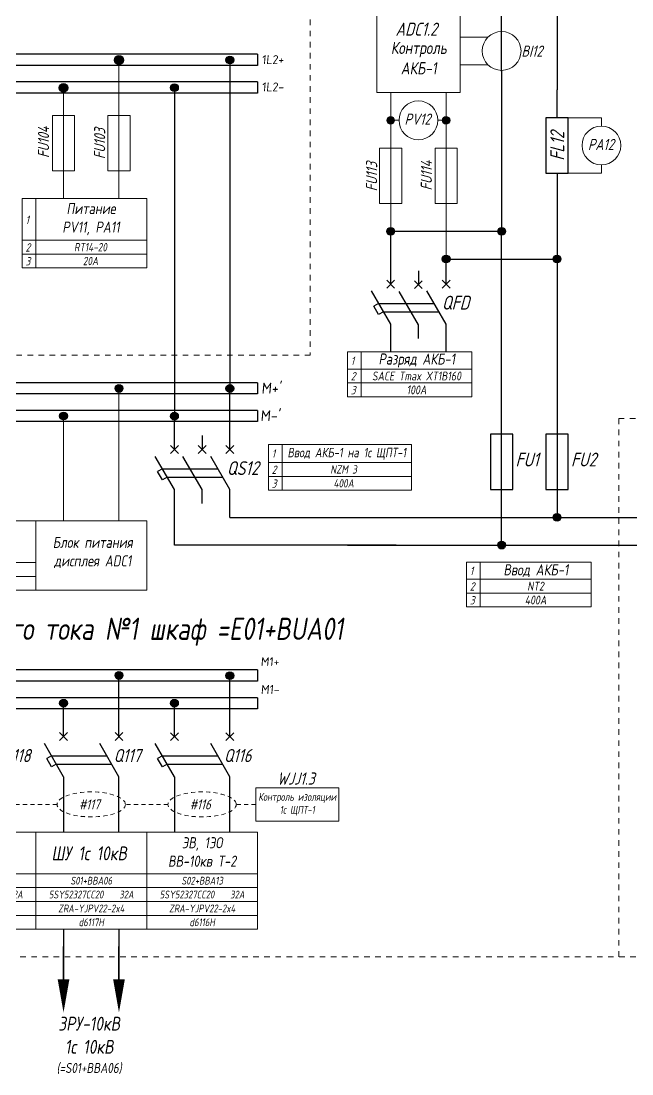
# Model space of a CAD drawing. Header units: millimetres. Extents: x 2704 to 4357, y 2919 to 4427.
# Drawn here: x 3226.2 to 3336.3, y 4139 to 4328.8 of the extents above; entities that cross this region are included whole.
import ezdxf
from ezdxf.enums import TextEntityAlignment as Align

# ---------------------------------------------------------------- set-up
doc = ezdxf.new("R2010")
doc.units = ezdxf.units.MM
doc.linetypes.add('JIS_02_0.7', pattern=[1.35, 0.75, -0.6])
doc.linetypes.add('JIS_02_1.0', pattern=[2, 1, -1])
doc.styles.add('eskdw', font='', dxfattribs={"oblique": 10})
doc.styles.get("Standard").update_dxf_attribs({"font": '', "oblique": 10, "height": 2.5})
doc.styles.add('Гост', font='', dxfattribs={"oblique": 10, "height": 1.4})
doc.styles.add('Шины', font='', dxfattribs={"oblique": 5, "height": 1.2})
doc.styles.get('eskdw').set_extended_font_data('GOST type A')
doc.styles.get('Standard').set_extended_font_data('GOST type A')
doc.styles.get('Гост').set_extended_font_data('GOST type A')
doc.styles.get('Шины').set_extended_font_data('GOST type B')

msp = doc.modelspace()

# ---------------------------------------------------------------- hatches: boundary and pattern name
for points in [[(3244.63, 4321.74, 1), (3243.03, 4321.74, 1)], [(3264.53, 4321.76, 1), (3263.13, 4321.76, 1)], [(3234.63, 4316.74, 1), (3233.03, 4316.74, 1)], [(3254.53, 4316.76, 1), (3253.13, 4316.76, 1)], [(3293.53, 4290.88, 1), (3292.13, 4290.88, 1)], [(3313.53, 4290.88, 1), (3312.13, 4290.88, 1)], [(3303.53, 4285.88, 1), (3302.13, 4285.88, 1)], [(3323.53, 4285.88, 1), (3322.13, 4285.88, 1)], [(3244.53, 4262.55, 1), (3243.13, 4262.55, 1)], [(3244.53, 4262.55, 1), (3243.13, 4262.55, 1)], [(3264.53, 4262.54, 1), (3263.13, 4262.54, 1)], [(3234.53, 4257.57, 1), (3233.13, 4257.57, 1)], [(3234.53, 4257.57, 1), (3233.13, 4257.57, 1)], [(3254.53, 4257.54, 1), (3253.13, 4257.54, 1)], [(3323.53, 4239.31, 1), (3322.13, 4239.31, 1)], [(3313.53, 4234.31, 1), (3312.13, 4234.31, 1)], [(3244.53, 4210.81, 1), (3243.13, 4210.81, 1)], [(3264.53, 4210.79, 1), (3263.13, 4210.79, 1)], [(3234.53, 4205.81, 1), (3233.13, 4205.81, 1)], [(3254.53, 4205.81, 1), (3253.13, 4205.81, 1)]]:
    msp.add_hatch(color=256).paths.add_polyline_path(points)
at = {"lineweight": 15}
for points in [[(3293.53, 4310.88, 1), (3292.13, 4310.88, 1)], [(3303.53, 4310.88, 1), (3302.13, 4310.88, 1)]]:
    msp.add_hatch(color=256, dxfattribs=at).paths.add_polyline_path(points)

# ---------------------------------------------------------------- linework, layer by layer
for p, q in [((3312.83, 4319.76), (3312.83, 4342.03)), ((3322.83, 4342.03), (3322.83, 4327.88)), ((3322.83, 4327.88), (3322.83, 4316.35)), ((3268.83, 4322.79), (3180.53, 4322.79)), ((3263.83, 4321.76), (3263.83, 4262.54)), ((3268.83, 4322.79), (3268.83, 4320.79)), ((3268.83, 4320.79), (3180.53, 4320.79)), ((3312.83, 4319.88), (3312.83, 4290.88)), ((3268.83, 4317.79), (3180.53, 4317.79)), ((3268.83, 4317.79), (3268.83, 4315.79)), ((3268.83, 4315.79), (3180.53, 4315.79)), ((3253.83, 4316.76), (3253.83, 4257.54)), ((3322.83, 4311.35), (3322.83, 4316.35)), ((3324.83, 4311.35), (3320.83, 4311.35)), ((3320.83, 4311.35), (3320.83, 4301.35)), ((3324.83, 4301.35), (3324.83, 4311.35)), ((3320.83, 4301.35), (3324.83, 4301.35)), ((3322.83, 4301.35), (3322.83, 4296.46)), ((3322.83, 4296.46), (3322.83, 4258.06)), ((3292.83, 4285.88), (3292.83, 4290.88)), ((3292.83, 4290.88), (3312.83, 4290.88)), ((3312.83, 4234.31), (3312.83, 4290.66)), ((3292.83, 4281.36), (3292.83, 4286.36)), ((3302.83, 4281.36), (3302.83, 4286.36)), ((3302.83, 4281.36), (3302.83, 4286.36)), ((3302.83, 4285.88), (3322.83, 4285.88)), ((3297.83, 4283.76), (3297.83, 4281.26)), ((3292.12, 4280.65), (3293.53, 4282.07)), ((3293.53, 4280.65), (3292.12, 4282.07)), ((3297.12, 4280.56), (3298.53, 4281.97)), ((3298.53, 4280.56), (3297.12, 4281.97)), ((3302.12, 4280.65), (3303.53, 4282.07)), ((3303.53, 4280.65), (3302.12, 4282.07)), ((3292.83, 4274.12), (3289.36, 4280.12)), ((3297.83, 4274.03), (3294.36, 4280.03)), ((3302.83, 4274.12), (3299.36, 4280.12)), ((3290.66, 4277.87), (3289.8, 4277.37)), ((3290.66, 4277.87), (3300.66, 4277.87)), ((3300.23, 4278.62), (3300.23, 4278.62)), ((3290.66, 4275.87), (3289.8, 4277.37)), ((3291.53, 4276.37), (3290.66, 4275.87)), ((3291.53, 4276.37), (3301.53, 4276.37)), ((3292.83, 4269.12), (3292.83, 4274.12)), ((3297.83, 4271.53), (3297.83, 4274.03)), ((3302.83, 4269.12), (3302.83, 4274.12)), ((3268.83, 4263.57), (3218.83, 4263.57)), ((3268.83, 4263.57), (3268.83, 4261.57)), ((3268.83, 4261.57), (3218.83, 4261.57)), ((3263.83, 4256.54), (3263.83, 4262.54)), ((3268.83, 4258.57), (3218.83, 4258.57)), ((3233.83, 4256.57), (3233.83, 4257.57)), ((3233.83, 4256.57), (3233.83, 4257.57)), ((3233.83, 4256.57), (3233.83, 4257.57)), ((3233.83, 4256.57), (3233.83, 4257.57)), ((3253.83, 4257.54), (3253.83, 4256.54)), ((3268.83, 4258.57), (3268.83, 4256.57)), ((3322.83, 4258.06), (3322.83, 4244.31)), ((3268.83, 4256.57), (3218.83, 4256.57)), ((3253.83, 4251.54), (3253.83, 4256.54)), ((3263.83, 4251.54), (3263.83, 4256.54)), ((3263.83, 4251.54), (3263.83, 4256.54)), ((3258.83, 4254.04), (3258.83, 4251.54)), ((3314.83, 4254.31), (3310.83, 4254.31)), ((3310.83, 4254.31), (3310.83, 4244.31)), ((3314.83, 4244.31), (3314.83, 4254.31)), ((3320.83, 4254.31), (3320.83, 4244.31)), ((3324.83, 4254.31), (3320.83, 4254.31)), ((3324.83, 4244.31), (3324.83, 4254.31)), ((3253.12, 4250.83), (3254.54, 4252.25)), ((3254.54, 4250.83), (3253.12, 4252.25)), ((3258.12, 4250.83), (3259.54, 4252.25)), ((3259.54, 4250.83), (3258.12, 4252.25)), ((3263.12, 4250.83), (3264.54, 4252.25)), ((3264.54, 4250.83), (3263.12, 4252.25)), ((3253.83, 4244.31), (3250.37, 4250.31)), ((3258.83, 4244.31), (3255.37, 4250.31)), ((3263.83, 4244.31), (3260.37, 4250.31)), ((3251.67, 4248.06), (3250.8, 4247.56)), ((3251.67, 4246.06), (3250.8, 4247.56)), ((3251.23, 4248.81), (3251.23, 4248.81)), ((3251.23, 4248.81), (3251.23, 4248.81)), ((3251.67, 4248.06), (3261.67, 4248.06)), ((3261.23, 4248.81), (3261.23, 4248.81)), ((3252.53, 4246.56), (3251.67, 4246.06)), ((3252.53, 4246.56), (3262.53, 4246.56)), ((3253.83, 4234.31), (3253.83, 4244.31)), ((3253.83, 4234.31), (3253.83, 4244.31)), ((3258.83, 4241.81), (3258.83, 4244.31)), ((3263.83, 4239.31), (3263.83, 4244.31)), ((3310.83, 4244.31), (3314.83, 4244.31)), ((3320.83, 4244.31), (3324.83, 4244.31)), ((3322.83, 4244.31), (3322.83, 4239.31)), ((3263.83, 4239.31), (3381.06, 4239.31)), ((3312.83, 4239.31), (3312.83, 4239.31)), ((3293.83, 4234.31), (3253.83, 4234.31)), ((3285.04, 4234.31), (3371.06, 4234.31)), ((3268.83, 4211.81), (2749.51, 4211.81)), ((3268.83, 4211.81), (3268.83, 4209.81)), ((3268.83, 4209.81), (2749.51, 4209.81)), ((3243.83, 4204.81), (3243.83, 4210.81)), ((3263.83, 4204.81), (3263.83, 4210.81)), ((3263.83, 4204.81), (3263.83, 4210.81)), ((3268.83, 4206.81), (2749.51, 4206.81)), ((3233.83, 4204.81), (3233.83, 4205.81)), ((3253.83, 4204.81), (3253.83, 4205.81)), ((3253.83, 4204.81), (3253.83, 4205.81)), ((3268.83, 4206.81), (3268.83, 4204.81)), ((3268.83, 4204.81), (2749.51, 4204.81)), ((3233.83, 4199.81), (3233.83, 4204.81)), ((3243.83, 4199.81), (3243.83, 4204.81)), ((3243.83, 4199.81), (3243.83, 4204.81)), ((3253.83, 4199.81), (3253.83, 4204.81)), ((3263.83, 4199.81), (3263.83, 4204.81)), ((3263.83, 4199.81), (3263.83, 4204.81)), ((3233.12, 4199.1), (3234.54, 4200.51)), ((3234.54, 4199.1), (3233.12, 4200.51)), ((3243.12, 4199.1), (3244.54, 4200.51)), ((3244.54, 4199.1), (3243.12, 4200.51)), ((3253.12, 4199.09), (3254.54, 4200.5)), ((3254.54, 4199.09), (3253.12, 4200.5)), ((3263.12, 4199.09), (3264.54, 4200.5)), ((3264.54, 4199.09), (3263.12, 4200.5)), ((3233.83, 4192.57), (3230.37, 4198.57)), ((3243.83, 4192.57), (3240.37, 4198.57)), ((3253.83, 4192.57), (3250.37, 4198.57)), ((3263.83, 4192.57), (3260.37, 4198.57)), ((3231.67, 4196.32), (3230.8, 4195.82)), ((3231.67, 4196.32), (3241.67, 4196.32)), ((3241.23, 4197.07), (3241.23, 4197.07)), ((3251.67, 4196.32), (3250.8, 4195.82)), ((3251.67, 4196.32), (3261.67, 4196.32)), ((3231.67, 4194.32), (3230.8, 4195.82)), ((3232.53, 4194.82), (3231.67, 4194.32)), ((3232.53, 4194.82), (3242.53, 4194.82)), ((3251.67, 4194.32), (3250.8, 4195.82)), ((3252.53, 4194.82), (3251.67, 4194.32)), ((3252.53, 4194.82), (3262.53, 4194.82)), ((3233.83, 4192.57), (3233.83, 4187.57)), ((3243.83, 4187.57), (3243.83, 4192.57)), ((3253.83, 4192.57), (3253.83, 4187.57)), ((3263.83, 4187.57), (3263.83, 4192.57)), ((3233.83, 4187.57), (3233.83, 4182.57)), ((3243.83, 4182.57), (3243.83, 4187.57)), ((3253.83, 4187.57), (3253.83, 4182.57)), ((3263.83, 4182.57), (3263.83, 4187.57)), ((3233.83, 4165.07), (3233.83, 4156.03)), ((3243.83, 4165.07), (3243.83, 4156.03))]:
    msp.add_line(p, q)
at = {"linetype": 'JIS_02_1.0', "lineweight": 15}
for p, q in [((3278.33, 4337.03), (3278.33, 4268.57)), ((3278.33, 4268.57), (2741.39, 4268.57)), ((3333.96, 4257.12), (3333.96, 4160.07)), ((3333.96, 4257.12), (3357.33, 4257.12)), ((3871.04, 4160.07), (2741.39, 4160.07))]:
    msp.add_line(p, q, dxfattribs=at)
at = {"lineweight": 15}
for p, q in [((3290.33, 4315.88), (3290.33, 4330.88)), ((3305.33, 4330.88), (3305.33, 4315.88)), ((3310.38, 4325.88), (3305.33, 4325.88)), ((3243.83, 4316.76), (3243.83, 4321.74)), ((3310.38, 4320.88), (3305.33, 4320.88)), ((3233.83, 4316.76), (3233.83, 4311.76)), ((3233.83, 4316.76), (3233.83, 4311.76)), ((3243.83, 4316.76), (3243.83, 4311.76)), ((3305.33, 4315.88), (3290.33, 4315.88)), ((3292.83, 4310.88), (3292.83, 4315.88)), ((3296.33, 4315.88), (3303.33, 4315.88)), ((3297.33, 4315.88), (3302.33, 4315.88)), ((3302.83, 4310.88), (3302.83, 4315.88)), ((3235.83, 4311.76), (3231.83, 4311.76)), ((3231.83, 4311.76), (3231.83, 4301.76)), ((3233.83, 4311.76), (3233.83, 4301.76)), ((3235.83, 4301.76), (3235.83, 4311.76)), ((3245.83, 4311.76), (3241.83, 4311.76)), ((3241.83, 4311.76), (3241.83, 4301.76)), ((3243.83, 4311.76), (3243.83, 4301.76)), ((3245.83, 4301.76), (3245.83, 4311.76)), ((3292.83, 4310.88), (3292.83, 4305.88)), ((3292.83, 4310.88), (3294.33, 4310.88)), ((3302.83, 4310.88), (3301.33, 4310.88)), ((3302.83, 4305.88), (3302.83, 4310.88)), ((3324.83, 4311.35), (3330.83, 4311.35)), ((3330.83, 4311.35), (3330.83, 4309.85)), ((3294.83, 4305.88), (3290.83, 4305.88)), ((3290.83, 4305.88), (3290.83, 4295.88)), ((3292.83, 4305.88), (3292.83, 4295.88)), ((3294.83, 4295.88), (3294.83, 4305.88)), ((3304.83, 4305.88), (3300.83, 4305.88)), ((3300.83, 4305.88), (3300.83, 4295.88)), ((3302.83, 4305.88), (3302.83, 4295.88)), ((3304.83, 4295.88), (3304.83, 4305.88)), ((3330.83, 4301.35), (3330.83, 4302.85)), ((3231.83, 4301.76), (3235.83, 4301.76)), ((3233.83, 4301.76), (3233.83, 4296.76)), ((3241.83, 4301.76), (3245.83, 4301.76)), ((3243.83, 4301.76), (3243.83, 4296.76)), ((3330.83, 4301.35), (3324.83, 4301.35)), ((3290.83, 4295.88), (3294.83, 4295.88)), ((3292.83, 4295.88), (3292.83, 4295.88)), ((3292.83, 4290.88), (3292.83, 4295.88)), ((3300.83, 4295.88), (3304.83, 4295.88)), ((3302.83, 4295.88), (3302.83, 4285.88)), ((3243.83, 4256.57), (3243.83, 4262.57)), ((3243.83, 4256.57), (3243.83, 4262.57)), ((3243.83, 4256.57), (3243.83, 4262.57)), ((3243.83, 4256.57), (3243.83, 4262.57)), ((3243.83, 4253.05), (3243.83, 4262.54)), ((3233.83, 4258.05), (3233.83, 4253.05)), ((3233.83, 4253.05), (3233.83, 4243.05)), ((3243.83, 4253.05), (3243.83, 4243.05)), ((3233.83, 4243.05), (3233.83, 4243.05)), ((3233.83, 4238.7), (3233.83, 4243.05)), ((3243.83, 4238.7), (3243.83, 4243.05)), ((3268.49, 4184.57), (3268.49, 4190.57)), ((3268.49, 4190.57), (3283.49, 4190.57)), ((3283.49, 4190.57), (3283.49, 4187.57)), ((3283.49, 4187.57), (3283.49, 4184.57)), ((3283.49, 4184.57), (3268.49, 4184.57))]:
    msp.add_line(p, q, dxfattribs=at)
at = {"lineweight": 9}
for p, q in [((3226.38, 4296.76), (3226.38, 4284.26)), ((3228.83, 4296.76), (3226.38, 4296.76)), ((3228.83, 4296.76), (3248.83, 4296.76)), ((3228.83, 4296.76), (3228.83, 4284.26)), ((3248.83, 4296.76), (3248.83, 4284.26)), ((3226.38, 4289.26), (3228.83, 4289.26)), ((3228.83, 4289.26), (3248.83, 4289.26)), ((3226.38, 4286.76), (3228.83, 4286.76)), ((3228.83, 4286.76), (3248.83, 4286.76)), ((3226.38, 4284.26), (3228.83, 4284.26)), ((3228.83, 4284.26), (3248.83, 4284.26)), ((3285.04, 4269.12), (3287.49, 4269.12)), ((3285.04, 4269.12), (3285.04, 4261.04)), ((3287.49, 4269.12), (3307.49, 4269.12)), ((3287.49, 4269.12), (3287.49, 4261.04)), ((3287.49, 4269.12), (3287.49, 4261.04)), ((3307.49, 4269.12), (3307.49, 4261.04)), ((3285.04, 4266.04), (3287.49, 4266.04)), ((3287.49, 4266.04), (3288.17, 4266.04)), ((3288.17, 4266.04), (3307.49, 4266.04)), ((3285.04, 4263.54), (3287.49, 4263.54)), ((3287.49, 4263.54), (3288.17, 4263.54)), ((3288.17, 4263.54), (3307.49, 4263.54)), ((3285.04, 4261.04), (3287.49, 4261.04)), ((3287.49, 4261.04), (3288.17, 4261.04)), ((3288.17, 4261.04), (3307.49, 4261.04)), ((3270.78, 4252.47), (3296.56, 4252.47)), ((3270.78, 4252.47), (3270.78, 4244.2)), ((3273.23, 4252.47), (3273.23, 4244.2)), ((3273.23, 4252.47), (3273.23, 4244.2)), ((3296.56, 4252.47), (3296.56, 4244.2)), ((3270.78, 4249.2), (3273.23, 4249.2)), ((3273.23, 4249.2), (3273.91, 4249.2)), ((3273.91, 4249.2), (3296.56, 4249.2)), ((3270.78, 4246.7), (3273.23, 4246.7)), ((3273.23, 4246.7), (3273.91, 4246.7)), ((3273.91, 4246.7), (3296.56, 4246.7)), ((3270.78, 4244.2), (3273.23, 4244.2)), ((3273.23, 4244.2), (3273.91, 4244.2)), ((3273.91, 4244.2), (3296.56, 4244.2)), ((3146.38, 4238.7), (3248.83, 4238.7)), ((3228.83, 4238.7), (3228.83, 4226.18)), ((3248.83, 4238.7), (3248.83, 4226.18)), ((3168.83, 4231.18), (3228.83, 4231.18)), ((3306.52, 4231.24), (3308.96, 4231.24)), ((3306.52, 4231.24), (3306.52, 4223.16)), ((3308.96, 4231.24), (3309.64, 4231.24)), ((3308.96, 4231.24), (3308.96, 4223.16)), ((3308.96, 4231.24), (3308.96, 4223.16)), ((3309.64, 4231.24), (3328.96, 4231.24)), ((3328.96, 4231.24), (3328.96, 4223.16)), ((3168.83, 4228.68), (3228.83, 4228.68)), ((3306.52, 4228.16), (3308.96, 4228.16)), ((3308.96, 4228.16), (3309.64, 4228.16)), ((3309.64, 4228.16), (3328.96, 4228.16)), ((3168.83, 4226.18), (3248.83, 4226.18)), ((3306.52, 4225.66), (3308.96, 4225.66)), ((3308.96, 4225.66), (3309.64, 4225.66)), ((3309.64, 4225.66), (3328.96, 4225.66)), ((3306.52, 4223.16), (3308.96, 4223.16)), ((3308.96, 4223.16), (3309.64, 4223.16)), ((3309.64, 4223.16), (3328.96, 4223.16)), ((2746.39, 4182.57), (3268.83, 4182.57)), ((3228.83, 4182.57), (3228.83, 4165.07)), ((3248.83, 4182.57), (3248.83, 4165.07)), ((3248.83, 4182.57), (3248.83, 4165.07)), ((3268.83, 4182.57), (3268.83, 4165.07)), ((2908.78, 4175.07), (3268.83, 4175.07)), ((2908.83, 4175.07), (3268.83, 4175.07)), ((2908.83, 4172.57), (3268.83, 4172.57)), ((2908.83, 4172.57), (3268.83, 4172.57)), ((2908.83, 4170.07), (3268.83, 4170.07)), ((2908.83, 4170.07), (3268.83, 4170.07)), ((2908.83, 4167.57), (3268.83, 4167.57)), ((2908.83, 4167.57), (3268.83, 4167.57)), ((2908.83, 4165.07), (3268.83, 4165.07))]:
    msp.add_line(p, q, dxfattribs=at)
at = {"linetype": 'JIS_02_0.7', "lineweight": 13}
for p, q in [((3232.67, 4187.57), (3224.99, 4187.57)), ((3252.67, 4187.57), (3244.99, 4187.57)), ((3268.49, 4187.57), (3264.99, 4187.57))]:
    msp.add_line(p, q, dxfattribs=at)
at = {"ltscale": 5}
for p, q in [((3233.83, 4156.03), (3233.83, 4161.98)), ((3243.83, 4156.03), (3243.83, 4161.98))]:
    msp.add_line(p, q, dxfattribs=at)
for points in [[(3233.83, 4150.07, 0, 2.11, 0), (3233.83, 4156.03, 0, 2.11, 0)], [(3243.83, 4150.07, 0, 2.11, 0), (3243.83, 4156.03, 0, 2.11, 0)]]:
    msp.add_lwpolyline(points, format="xyseb", dxfattribs=at)
at = {"lineweight": 15}
for centre, radius in [((3312.83, 4323.38), 3.5), ((3297.83, 4310.88), 3.5), ((3292.83, 4310.88), 0.7), ((3302.83, 4310.88), 0.7), ((3330.83, 4306.35), 3.5)]:
    msp.add_circle(centre, radius, dxfattribs=at)
for centre, radius in [((3243.83, 4321.74), 0.8), ((3263.83, 4321.76), 0.7), ((3233.83, 4316.74), 0.8), ((3253.83, 4316.76), 0.7), ((3292.83, 4290.88), 0.7), ((3312.83, 4290.88), 0.7), ((3302.83, 4285.88), 0.7), ((3322.83, 4285.88), 0.7), ((3243.83, 4262.55), 0.7), ((3243.83, 4262.55), 0.7), ((3263.83, 4262.54), 0.7), ((3233.83, 4257.57), 0.7), ((3233.83, 4257.57), 0.7), ((3253.83, 4257.54), 0.7), ((3322.83, 4239.31), 0.7), ((3312.83, 4234.31), 0.7), ((3243.83, 4210.81), 0.7), ((3263.83, 4210.79), 0.7), ((3233.83, 4205.81), 0.7), ((3253.83, 4205.81), 0.7)]:
    msp.add_circle(centre, radius)
at = {"linetype": 'JIS_02_0.7', "lineweight": 13}
for centre in [(3238.83, 4187.57), (3258.83, 4187.57)]:
    msp.add_ellipse(centre, major_axis=(6.16, 0), ratio=0.365853, dxfattribs=at)

# ---------------------------------------------------------------- texts
at = {"lineweight": 15, "style": 'eskdw', "oblique": 15}
for s, height, p in [('ADC1.2', 2.355, (3293.7, 4326.13)), ('BI12', 2, (3316.4, 4322.35)), ('PV12', 2, (3295.32, 4310.09)), ('PA12', 2, (3328.4, 4305.53)), ('WJJ1.3', 2.2, (3272.35, 4191.13))]:
    msp.add_text(s, height=height, dxfattribs=at).set_placement(p)
at = {"color": 0, "lineweight": 15, "style": 'eskdw', "oblique": 15}
for s, p in [('FU104', (3231.23, 4304.09)), ('FU103', (3241.35, 4303.88)), ('FU113', (3290.4, 4298.08)), ('FU114', (3300.27, 4298.23))]:
    msp.add_text(s, height=2, rotation=90, dxfattribs=at).set_placement(p)
at = {"style": 'eskdw', "oblique": 15}
msp.add_text('FL12', height=2.5, rotation=90, dxfattribs=at).set_placement((3324.12, 4303.6))
at = {"lineweight": 9, "style": 'eskdw', "oblique": 15}
for s, p in [('1', (3226.97, 4292.18)), ('2', (3226.97, 4287.22)), ('3', (3226.97, 4284.72)), ('1', (3285.63, 4266.78)), ('2', (3285.63, 4263.99)), ('3', (3285.63, 4261.49)), ('1', (3271.37, 4250.05)), ('2', (3271.37, 4247.15)), ('3', (3271.37, 4244.65)), ('1', (3307.1, 4228.91)), ('2', (3307.1, 4226.11)), ('3', (3307.1, 4223.61))]:
    msp.add_text(s, height=1.5, dxfattribs=at).set_placement(p)
at = {"style": 'eskdw', "oblique": 15}
for s, height, p in [('QFD', 2.5, (3302.06, 4276.76)), ('QS12', 2.5, (3263.28, 4246.94)), ('Q118', 2.355, (3222.88, 4195.2)), ('Q117', 2.355, (3242.88, 4195.2)), ('Q116', 2.355, (3262.77, 4195.2))]:
    msp.add_text(s, height=height, dxfattribs=at).set_placement(p)
at = {"color": 0, "style": 'eskdw', "oblique": 15}
for s, p in [('FU1', (3315.34, 4248.48)), ('FU2', (3325.34, 4248.48))]:
    msp.add_text(s, height=2.5, dxfattribs=at).set_placement(p)
at = {"lineweight": 9, "style": 'eskdw', "oblique": 15}
for s, p in [('#117', (3238.48, 4187.57)), ('#116', (3258.48, 4187.57))]:
    msp.add_text(s, height=1.8, dxfattribs=at).set_placement(p, align=Align.MIDDLE_CENTER)
at = {"linetype": 'JIS_02_1.0', "lineweight": 15, "insert": (3297.9, 4322.1), "char_height": 2.2, "attachment_point": 5, "style": 'Гост'}
msp.add_mtext_dynamic_manual_height_columns('Контроль \\PАКБ-1', width=15, gutter_width=6, heights=[0], dxfattribs=at)
at = {"lineweight": 9}
for s, width, insert, char_height, attachment_point, style in [(' {\\H1.0714x;1L2+}', 4.91, (3268.68, 4322.63), 1.5, 1, 'Шины'), (' {\\H1.0714x;1L2\\H1.0111x;-}', 4.91, (3268.68, 4317.72), 1.5, 1, 'Шины'), ('Питание \\PPV11, PA11', 20, (3238.8, 4293.07), 2, 5, 'Гост'), ('Разряд АКБ-1', 20, (3297.54, 4267.58), 2, 5, 'Гост'), (" {\\H1.0833x;М+'}", 5.7937, (3268.41, 4263.57), 1.8, 1, 'Шины'), (" {\\H1.0833x;М-'}", 6.5246, (3268.23, 4258.61), 1.8, 1, 'Шины'), ('Ввод АКБ-1 на 1с ЩПТ-1', 29.5382, (3284.92, 4250.76), 1.7, 5, 'Гост'), ('Блок питания \\Pдисплея ADC1', 44.6383, (3239.1, 4232.98), 2, 5, 'Гост'), ('Ввод АКБ-1', 20, (3319.02, 4229.7), 2, 5, 'Гост'), (' {\\H1.0833x;М1+}', 3.866, (3269.36, 4214.11), 1.5, 1, 'Шины'), (' {\\H1.0833x;М1-}', 3.866, (3269.39, 4209.11), 1.5, 1, 'Шины')]:
    msp.add_mtext_dynamic_manual_height_columns(s, width=width, gutter_width=6, heights=[0], dxfattribs=dict(at, insert=insert, char_height=char_height, attachment_point=attachment_point, style=style))
at = {"lineweight": 9, "width": 20, "attachment_point": 5}
for s, insert, char_height in [('{\\fGOST 2.304 type A|b0|i0|c0|p34;RT14-20 }', (3238.7, 4288.01), 1.5), ('{\\fGOST 2.304 type A|b0|i0|c204|p34;20А}', (3238.7, 4285.51), 1.5), ('{\\fGOST 2.304 type A|b0|i0|c204|p34;100А}', (3297.49, 4262.29), 1.6), ('{\\fGOST 2.304 type A|b0|i0|c0|p34;NZM\\fGOST 2.304 type A|b0|i0|c204|p34; \\fGOST 2.304 type A|b0|i0|c0|p34;3}', (3284.35, 4247.95), 1.5), ('{\\fGOST 2.304 type A|b0|i0|c204|p34;400А}', (3284.35, 4245.45), 1.5), ('{\\fGOST 2.304 type A|b0|i0|c0|p34;NT2 }', (3318.96, 4226.91), 1.6), ('{\\fGOST 2.304 type A|b0|i0|c204|p34;400А}', (3318.96, 4224.41), 1.6), ('{\\fGOST 2.304 type A|b0|i0|c0|p34;S01+BBA06}', (3238.83, 4173.82), 1.4), ('{\\fGOST 2.304 type A|b0|i0|c204|p34;S02+BBA13}', (3258.83, 4173.82), 1.4), ('{\\fGOST 2.304 type A|b0|i0|c204|p34;5SY52327CC20    32А}', (3218.83, 4171.32), 1.4), ('{\\fGOST 2.304 type A|b0|i0|c204|p34;5SY52327CC20    32А}', (3238.83, 4171.32), 1.4), ('{\\fGOST 2.304 type A|b0|i0|c204|p34;5SY52327CC20    32А}', (3258.83, 4171.32), 1.4), ('{\\fGOST 2.304 type A|b0|i0|c204|p34;ZRA-YJPV22-2x4}', (3238.83, 4168.82), 1.4), ('{\\fGOST 2.304 type A|b0|i0|c204|p34;ZRA-YJPV22-2x4}', (3258.83, 4168.82), 1.4), ('{\\fGOST 2.304 type A|b0|i0|c204|p34;d6117H}', (3238.83, 4166.32), 1.4), ('{\\fGOST 2.304 type A|b0|i0|c204|p34;d6116H}', (3258.83, 4166.32), 1.4)]:
    msp.add_mtext(s, dxfattribs=dict(at, insert=insert, char_height=char_height))
at = {"color": 1, "lineweight": 9, "insert": (3297.49, 4264.79), "char_height": 1.6, "width": 20, "attachment_point": 5}
msp.add_mtext('{\\fGOST 2.304 type A|b0|i0|c0|p34;\\C256;SACE Tmax XT1B160 }', dxfattribs=at)
at = {"insert": (3193.55, 4218.68), "char_height": 4, "attachment_point": 4, "style": 'Гост'}
msp.add_mtext_dynamic_manual_height_columns('Щит постоянного тока №1 шкаф =Е01+BUA01', width=100.7903, gutter_width=7, heights=[0], dxfattribs=at)
at = {"lineweight": 15, "insert": (3275.99, 4187.57), "char_height": 1.4, "attachment_point": 5, "style": 'Гост'}
msp.add_mtext_dynamic_manual_height_columns('Контроль изоляции\\P1с ЩПТ-1', width=15, gutter_width=6, heights=[0], dxfattribs=at)
at = {"lineweight": 9, "attachment_point": 5, "style": 'Гост'}
for s, insert, char_height, width in [('ЭВ, 1ЭО \\PВВ-10кв Т-2', (3258.83, 4179), 2, 20), ('\\pl-1.125;ШУ 1с 10кВ', (3239.02, 4178.75), 2.5, 24.5957), ('\\pl-1.125;ЗРУ-10кВ \\P1с 10кВ\\P{\\H0.72x;(=S01+BBA06)}', (3239.02, 4144.14), 2.5, 23.5899)]:
    msp.add_mtext(s, dxfattribs=dict(at, insert=insert, char_height=char_height, width=width))

doc.saveas('drawing.dxf')
